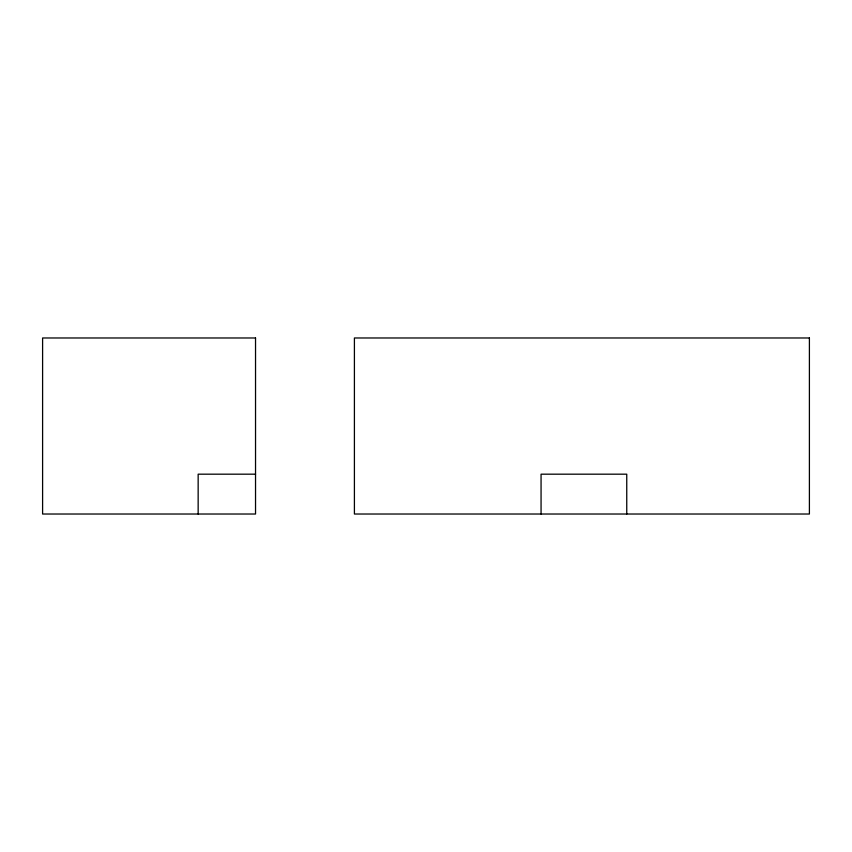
<?xml version="1.0" encoding="UTF-8"?>
<svg xmlns="http://www.w3.org/2000/svg" width="852" height="852" viewBox="0 0 852 852"><rect width="100%" height="100%" fill="white"/><g stroke="black" fill="none" stroke-linecap="round" stroke-linejoin="round"><path stroke-width="1.28" d="M255.536 474.181L198.154 474.181L198.154 514.022M626.752 514.022L626.752 474.181L541.063 474.181L541.063 514.022M255.536 337.978L42.6 337.978L42.6 514.022L255.536 514.022L255.536 337.978M809.4 337.978L354.411 337.978L354.411 514.022L809.4 514.022L809.4 337.978"/></g></svg>
